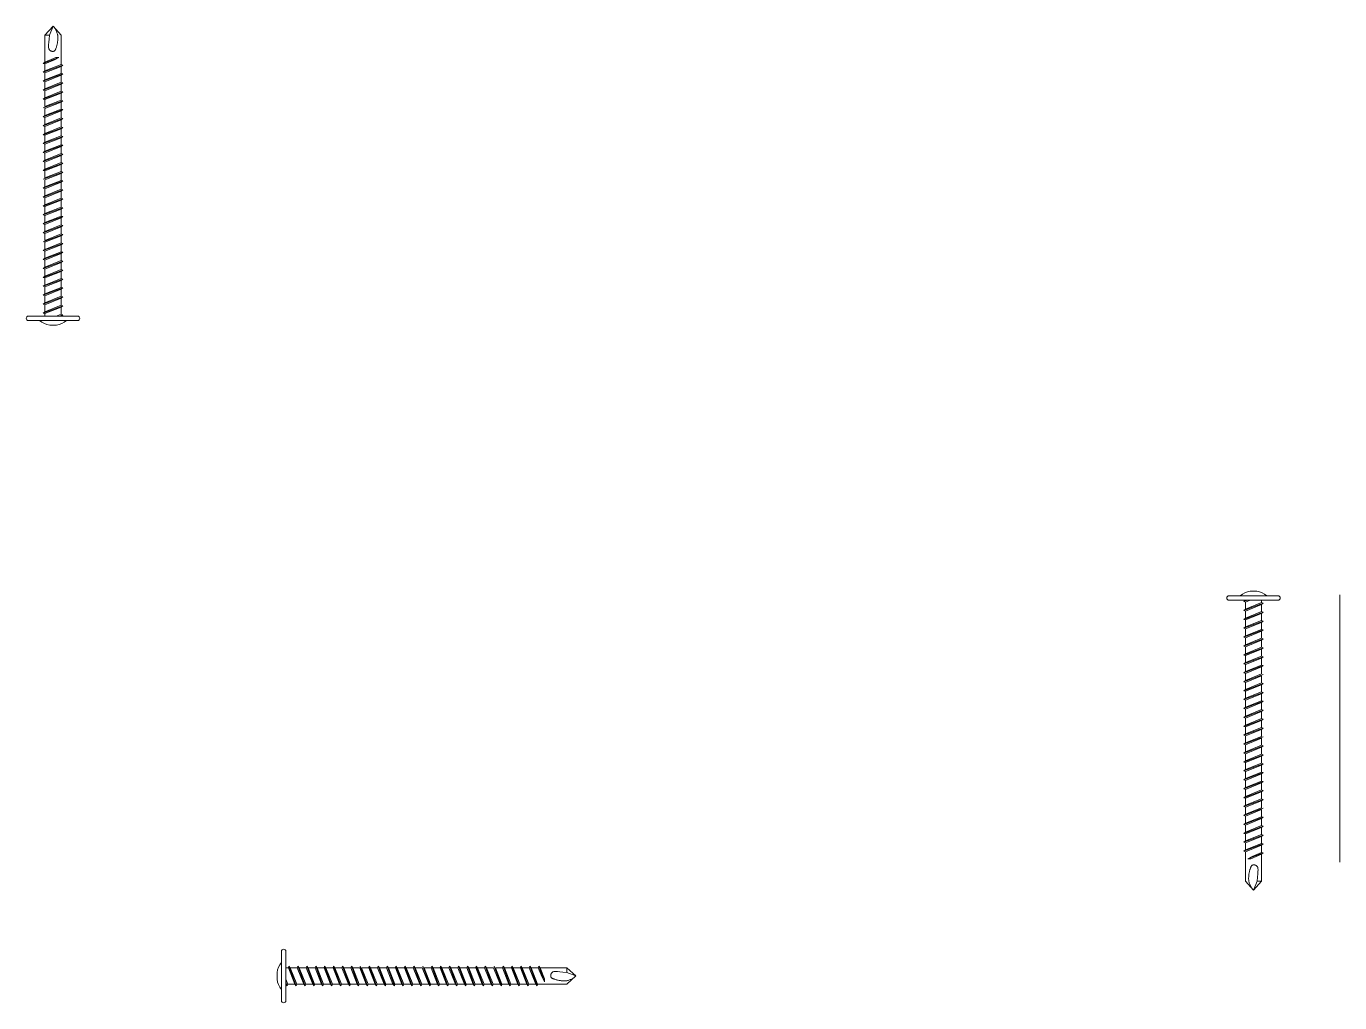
# Model space of a CAD drawing. Header units: millimetres. Extents: x 466 to 32107, y -1124 to 7826.
# Drawn here: x 19152.3 to 19446.7, y 27.5 to 246.5 of the extents above; entities that cross this region are included whole.
import ezdxf

# ---------------------------------------------------------------- set-up
doc = ezdxf.new("R2010")
doc.units = ezdxf.units.MM
doc.layers.add('001_Dark_1 20', color=7, linetype='Continuous', lineweight=5)
doc.layers.add('hachures', color=7, linetype='Continuous', lineweight=9)

msp = doc.modelspace()

# ---------------------------------------------------------------- linework, layer by layer
at = {"layer": '001_Dark_1 20'}
for p, q in [((19158.26, 246.53), (19156.46, 244.53)), ((19156.46, 244.53), (19156.46, 238.5)), ((19156.46, 244.53), (19157.46, 244.53)), ((19157.46, 244.53), (19158.26, 246.53)), ((19160.06, 244.53), (19158.26, 246.53)), ((19160.06, 244.53), (19160.06, 237.96)), ((19159.57, 239.53), (19156.06, 238.21)), ((19158.88, 239.53), (19156.46, 238.5)), ((19158.56, 238.99), (19156.46, 238.08)), ((19159.57, 239.53), (19158.56, 238.99)), ((19159.57, 239.53), (19158.88, 239.53)), ((19156.06, 238.21), (19156.46, 238.5)), ((19156.46, 238.08), (19156.06, 238.21)), ((19160.46, 237.83), (19156.06, 236.21)), ((19156.06, 236.21), (19156.46, 236.5)), ((19156.46, 236.08), (19156.06, 236.21)), ((19160.46, 235.83), (19156.06, 234.21)), ((19156.46, 236.5), (19156.46, 238.08)), ((19160.06, 237.96), (19156.46, 236.5)), ((19160.06, 237.53), (19156.46, 236.08)), ((19156.46, 234.5), (19156.46, 236.08)), ((19160.06, 235.96), (19156.46, 234.5)), ((19160.46, 237.83), (19160.06, 237.96)), ((19160.06, 237.53), (19160.46, 237.83)), ((19160.06, 235.96), (19160.06, 237.53)), ((19160.46, 235.83), (19160.06, 235.96)), ((19160.06, 235.53), (19160.46, 235.83)), ((19156.06, 234.21), (19156.46, 234.5)), ((19156.46, 234.08), (19156.06, 234.21)), ((19160.46, 233.83), (19156.06, 232.21)), ((19160.06, 235.53), (19156.46, 234.08)), ((19156.46, 232.5), (19156.46, 234.08)), ((19160.06, 233.96), (19156.46, 232.5)), ((19160.06, 233.53), (19156.46, 232.08)), ((19160.06, 233.96), (19160.06, 235.53)), ((19160.46, 233.83), (19160.06, 233.96)), ((19160.06, 233.53), (19160.46, 233.83)), ((19160.06, 231.96), (19160.06, 233.53)), ((19156.06, 232.21), (19156.46, 232.5)), ((19156.46, 232.08), (19156.06, 232.21)), ((19160.46, 231.83), (19156.06, 230.21)), ((19156.06, 230.21), (19156.46, 230.5)), ((19156.46, 230.08), (19156.06, 230.21)), ((19160.46, 229.83), (19156.06, 228.21)), ((19156.46, 230.5), (19156.46, 232.08)), ((19160.06, 231.96), (19156.46, 230.5)), ((19160.06, 231.53), (19156.46, 230.08)), ((19156.46, 228.5), (19156.46, 230.08)), ((19160.06, 229.96), (19156.46, 228.5)), ((19160.46, 231.83), (19160.06, 231.96)), ((19160.06, 231.53), (19160.46, 231.83)), ((19160.06, 229.96), (19160.06, 231.53)), ((19160.46, 229.83), (19160.06, 229.96)), ((19160.06, 229.53), (19160.46, 229.83)), ((19160.46, 227.83), (19156.06, 226.21)), ((19160.06, 229.53), (19156.46, 228.08)), ((19156.46, 226.5), (19156.46, 228.08)), ((19160.06, 227.96), (19156.46, 226.5)), ((19160.06, 227.53), (19156.46, 226.08)), ((19160.06, 227.96), (19160.06, 229.53)), ((19160.46, 227.83), (19160.06, 227.96)), ((19160.06, 227.53), (19160.46, 227.83)), ((19160.06, 225.96), (19160.06, 227.53)), ((19156.06, 226.21), (19156.46, 226.5)), ((19156.46, 226.08), (19156.06, 226.21)), ((19160.46, 225.83), (19156.06, 224.21)), ((19156.06, 224.21), (19156.46, 224.5)), ((19156.46, 224.08), (19156.06, 224.21)), ((19160.46, 223.83), (19156.06, 222.21)), ((19156.46, 224.5), (19156.46, 226.08)), ((19160.06, 225.96), (19156.46, 224.5)), ((19160.06, 225.53), (19156.46, 224.08)), ((19156.46, 222.5), (19156.46, 224.08)), ((19160.06, 223.96), (19156.46, 222.5)), ((19160.46, 225.83), (19160.06, 225.96)), ((19160.06, 225.53), (19160.46, 225.83)), ((19160.06, 223.96), (19160.06, 225.53)), ((19160.46, 223.83), (19160.06, 223.96)), ((19160.06, 223.53), (19160.46, 223.83)), ((19156.06, 222.21), (19156.46, 222.5)), ((19156.46, 222.08), (19156.06, 222.21)), ((19160.46, 221.83), (19156.06, 220.21)), ((19160.06, 223.53), (19156.46, 222.08)), ((19156.46, 220.5), (19156.46, 222.08)), ((19160.06, 221.96), (19156.46, 220.5)), ((19160.06, 221.53), (19156.46, 220.08)), ((19160.06, 221.96), (19160.06, 223.53)), ((19160.46, 221.83), (19160.06, 221.96)), ((19160.06, 221.53), (19160.46, 221.83)), ((19160.06, 219.96), (19160.06, 221.53)), ((19156.06, 220.21), (19156.46, 220.5)), ((19156.46, 220.08), (19156.06, 220.21)), ((19160.46, 219.83), (19156.06, 218.21)), ((19156.06, 218.21), (19156.46, 218.5)), ((19156.46, 218.08), (19156.06, 218.21)), ((19156.46, 218.5), (19156.46, 220.08)), ((19160.06, 219.96), (19156.46, 218.5)), ((19160.06, 219.53), (19156.46, 218.08)), ((19156.46, 216.5), (19156.46, 218.08)), ((19160.06, 217.96), (19156.46, 216.5)), ((19160.46, 219.83), (19160.06, 219.96)), ((19160.06, 219.53), (19160.46, 219.83)), ((19160.06, 217.96), (19160.06, 219.53)), ((19160.46, 217.83), (19160.06, 217.96)), ((19160.46, 217.83), (19156.06, 216.21)), ((19156.06, 216.21), (19156.46, 216.5)), ((19156.46, 216.08), (19156.06, 216.21)), ((19160.46, 215.83), (19156.06, 214.21)), ((19160.06, 217.53), (19156.46, 216.08)), ((19156.46, 214.5), (19156.46, 216.08)), ((19160.06, 215.96), (19156.46, 214.5)), ((19160.06, 215.53), (19156.46, 214.08)), ((19160.06, 217.53), (19160.46, 217.83)), ((19160.06, 215.96), (19160.06, 217.53)), ((19160.46, 215.83), (19160.06, 215.96)), ((19160.06, 215.53), (19160.46, 215.83)), ((19160.06, 213.96), (19160.06, 215.53)), ((19156.06, 214.21), (19156.46, 214.5)), ((19156.46, 214.08), (19156.06, 214.21)), ((19160.46, 213.83), (19156.06, 212.21)), ((19156.46, 212.5), (19156.46, 214.08)), ((19160.06, 213.96), (19156.46, 212.5)), ((19160.06, 213.53), (19156.46, 212.08)), ((19156.46, 210.5), (19156.46, 212.08)), ((19160.46, 213.83), (19160.06, 213.96)), ((19160.06, 213.53), (19160.46, 213.83)), ((19160.06, 211.96), (19160.06, 213.53)), ((19160.46, 211.83), (19156.06, 210.21)), ((19156.06, 210.21), (19156.46, 210.5)), ((19156.46, 210.08), (19156.06, 210.21)), ((19160.46, 209.83), (19156.06, 208.21)), ((19160.06, 211.96), (19156.46, 210.5)), ((19160.06, 211.53), (19156.46, 210.08)), ((19156.46, 208.5), (19156.46, 210.08)), ((19160.06, 209.96), (19156.46, 208.5)), ((19160.06, 209.53), (19156.46, 208.08)), ((19160.46, 211.83), (19160.06, 211.96)), ((19160.06, 211.53), (19160.46, 211.83)), ((19160.06, 209.96), (19160.06, 211.53)), ((19160.46, 209.83), (19160.06, 209.96)), ((19160.06, 209.53), (19160.46, 209.83)), ((19160.06, 207.96), (19160.06, 209.53)), ((19156.06, 208.21), (19156.46, 208.5)), ((19156.46, 208.08), (19156.06, 208.21)), ((19160.46, 207.83), (19156.06, 206.21)), ((19156.06, 206.21), (19156.46, 206.5)), ((19156.46, 206.08), (19156.06, 206.21)), ((19156.46, 206.5), (19156.46, 208.08)), ((19160.06, 207.96), (19156.46, 206.5)), ((19160.06, 207.53), (19156.46, 206.08)), ((19160.46, 207.83), (19160.06, 207.96)), ((19160.06, 207.53), (19160.46, 207.83)), ((19160.06, 205.96), (19160.06, 207.53)), ((19160.46, 205.83), (19156.06, 204.21)), ((19156.06, 204.21), (19156.46, 204.5)), ((19156.46, 204.08), (19156.06, 204.21)), ((19160.46, 203.83), (19156.06, 202.21)), ((19156.46, 204.5), (19156.46, 206.08)), ((19160.06, 205.96), (19156.46, 204.5)), ((19160.06, 205.53), (19156.46, 204.08)), ((19156.46, 202.5), (19156.46, 204.08)), ((19160.06, 203.96), (19156.46, 202.5)), ((19160.06, 203.53), (19156.46, 202.08)), ((19160.46, 205.83), (19160.06, 205.96)), ((19160.06, 205.53), (19160.46, 205.83)), ((19160.06, 203.96), (19160.06, 205.53)), ((19160.46, 203.83), (19160.06, 203.96)), ((19160.06, 203.53), (19160.46, 203.83)), ((19160.06, 201.96), (19160.06, 203.53)), ((19156.06, 202.21), (19156.46, 202.5)), ((19156.46, 202.08), (19156.06, 202.21)), ((19160.46, 201.83), (19156.06, 200.21)), ((19156.06, 200.21), (19156.46, 200.5)), ((19156.46, 200.5), (19156.46, 202.08)), ((19160.06, 201.96), (19156.46, 200.5)), ((19160.06, 201.53), (19156.46, 200.08)), ((19160.46, 201.83), (19160.06, 201.96)), ((19160.06, 201.53), (19160.46, 201.83)), ((19160.06, 199.96), (19160.06, 201.53)), ((19156.46, 200.08), (19156.06, 200.21)), ((19160.46, 199.83), (19156.06, 198.21)), ((19160.46, 197.83), (19156.06, 196.21)), ((19156.46, 198.5), (19156.46, 200.08)), ((19160.06, 199.96), (19156.46, 198.5)), ((19160.06, 199.53), (19156.46, 198.08)), ((19156.46, 196.5), (19156.46, 198.08)), ((19160.06, 197.96), (19156.46, 196.5)), ((19160.06, 197.53), (19156.46, 196.08)), ((19160.46, 199.83), (19160.06, 199.96)), ((19160.06, 199.53), (19160.46, 199.83)), ((19160.06, 197.96), (19160.06, 199.53)), ((19160.46, 197.83), (19160.06, 197.96)), ((19160.06, 197.53), (19160.46, 197.83)), ((19160.06, 195.96), (19160.06, 197.53)), ((19156.06, 196.21), (19156.46, 196.5)), ((19156.46, 196.08), (19156.06, 196.21)), ((19160.46, 195.83), (19156.06, 194.21)), ((19156.06, 194.21), (19156.46, 194.5)), ((19156.46, 194.5), (19156.46, 196.08)), ((19160.06, 195.96), (19156.46, 194.5)), ((19160.06, 195.53), (19156.46, 194.08)), ((19160.46, 195.83), (19160.06, 195.96)), ((19160.06, 195.53), (19160.46, 195.83)), ((19160.06, 193.96), (19160.06, 195.53)), ((19156.46, 194.08), (19156.06, 194.21)), ((19160.46, 193.83), (19156.06, 192.21)), ((19156.06, 192.21), (19156.46, 192.5)), ((19156.46, 192.08), (19156.06, 192.21)), ((19160.46, 191.83), (19156.06, 190.21)), ((19156.46, 192.5), (19156.46, 194.08)), ((19160.06, 193.96), (19156.46, 192.5)), ((19160.06, 193.53), (19156.46, 192.08)), ((19156.46, 190.5), (19156.46, 192.08)), ((19160.06, 191.96), (19156.46, 190.5)), ((19160.06, 191.53), (19156.46, 190.08)), ((19160.46, 193.83), (19160.06, 193.96)), ((19160.06, 193.53), (19160.46, 193.83)), ((19160.06, 191.96), (19160.06, 193.53)), ((19160.46, 191.83), (19160.06, 191.96)), ((19160.06, 191.53), (19160.46, 191.83)), ((19160.06, 189.96), (19160.06, 191.53)), ((19156.06, 190.21), (19156.46, 190.5)), ((19156.46, 190.08), (19156.06, 190.21)), ((19160.46, 189.83), (19156.06, 188.21)), ((19156.06, 188.21), (19156.46, 188.5)), ((19156.46, 188.5), (19156.46, 190.08)), ((19160.06, 189.96), (19156.46, 188.5)), ((19160.06, 189.53), (19156.46, 188.08)), ((19160.46, 189.83), (19160.06, 189.96)), ((19160.06, 189.53), (19160.46, 189.83)), ((19160.06, 187.96), (19160.06, 189.53)), ((19156.46, 188.08), (19156.06, 188.21)), ((19160.46, 187.83), (19156.06, 186.21)), ((19156.06, 186.21), (19156.46, 186.5)), ((19156.46, 186.08), (19156.06, 186.21)), ((19160.46, 185.83), (19156.06, 184.21)), ((19156.46, 186.5), (19156.46, 188.08)), ((19160.06, 187.96), (19156.46, 186.5)), ((19160.06, 187.53), (19156.46, 186.08)), ((19156.46, 184.5), (19156.46, 186.08)), ((19160.06, 185.96), (19156.46, 184.5)), ((19160.06, 185.53), (19156.46, 184.08)), ((19160.46, 187.83), (19160.06, 187.96)), ((19160.06, 187.53), (19160.46, 187.83)), ((19160.06, 185.96), (19160.06, 187.53)), ((19160.46, 185.83), (19160.06, 185.96)), ((19160.06, 185.53), (19160.46, 185.83)), ((19160.06, 183.96), (19160.06, 185.53)), ((19156.06, 184.21), (19156.46, 184.5)), ((19156.46, 184.08), (19156.06, 184.21)), ((19160.46, 183.83), (19156.06, 182.21)), ((19156.46, 182.5), (19156.46, 184.08)), ((19160.06, 183.96), (19156.46, 182.5)), ((19160.06, 183.53), (19156.46, 182.08)), ((19160.46, 183.83), (19160.06, 183.96)), ((19160.06, 183.53), (19160.46, 183.83)), ((19160.06, 181.96), (19160.06, 183.53)), ((19163.76, 181.53), (19152.76, 181.53)), ((19163.76, 180.53), (19152.76, 180.53)), ((19156.06, 182.21), (19156.46, 182.5)), ((19156.46, 182.08), (19156.06, 182.21)), ((19156.46, 182.08), (19156.46, 181.53)), ((19160.06, 181.96), (19159, 181.53)), ((19160.46, 181.83), (19159.64, 181.53)), ((19160.46, 181.83), (19160.06, 181.96)), ((19160.06, 181.53), (19160.46, 181.83)), ((19159.01, 179.53), (19157.51, 179.53)), ((19421.9, 118.81), (19432.9, 118.81)), ((19421.9, 117.81), (19432.9, 117.81)), ((19425.2, 117.51), (19426.02, 117.81)), ((19425.6, 117.81), (19425.2, 117.51)), ((19425.6, 117.38), (19426.67, 117.81)), ((19426.65, 119.81), (19428.15, 119.81)), ((19429.2, 117.26), (19429.2, 117.81)), ((19425.2, 117.51), (19425.6, 117.38)), ((19425.2, 115.51), (19429.6, 117.14)), ((19425.6, 115.81), (19425.2, 115.51)), ((19425.2, 115.51), (19425.6, 115.38)), ((19425.2, 113.51), (19429.6, 115.14)), ((19425.6, 117.38), (19425.6, 115.81)), ((19425.6, 115.81), (19429.2, 117.26)), ((19425.6, 115.38), (19429.2, 116.84)), ((19425.6, 115.38), (19425.6, 113.81)), ((19425.6, 113.81), (19429.2, 115.26)), ((19429.2, 117.26), (19429.6, 117.14)), ((19429.6, 117.14), (19429.2, 116.84)), ((19429.2, 116.84), (19429.2, 115.26)), ((19429.2, 115.26), (19429.6, 115.14)), ((19429.6, 115.14), (19429.2, 114.84)), ((19425.6, 113.81), (19425.2, 113.51)), ((19425.2, 113.51), (19425.6, 113.38)), ((19425.2, 111.51), (19429.6, 113.14)), ((19425.6, 113.38), (19429.2, 114.84)), ((19425.6, 113.38), (19425.6, 111.81)), ((19425.6, 111.81), (19429.2, 113.26)), ((19425.6, 111.38), (19429.2, 112.84)), ((19429.2, 114.84), (19429.2, 113.26)), ((19429.2, 113.26), (19429.6, 113.14)), ((19429.6, 113.14), (19429.2, 112.84)), ((19429.2, 112.84), (19429.2, 111.26)), ((19425.6, 111.81), (19425.2, 111.51)), ((19425.2, 111.51), (19425.6, 111.38)), ((19425.2, 109.51), (19429.6, 111.14)), ((19425.6, 109.81), (19425.2, 109.51)), ((19425.2, 109.51), (19425.6, 109.38)), ((19425.2, 107.51), (19429.6, 109.14)), ((19425.6, 111.38), (19425.6, 109.81)), ((19425.6, 109.81), (19429.2, 111.26)), ((19425.6, 109.38), (19429.2, 110.84)), ((19425.6, 109.38), (19425.6, 107.81)), ((19425.6, 107.81), (19429.2, 109.26)), ((19429.2, 111.26), (19429.6, 111.14)), ((19429.6, 111.14), (19429.2, 110.84)), ((19429.2, 110.84), (19429.2, 109.26)), ((19429.2, 109.26), (19429.6, 109.14)), ((19429.6, 109.14), (19429.2, 108.84)), ((19425.6, 107.81), (19425.2, 107.51)), ((19425.2, 107.51), (19425.6, 107.38)), ((19425.2, 105.51), (19429.6, 107.14)), ((19425.6, 107.38), (19429.2, 108.84)), ((19425.6, 107.38), (19425.6, 105.81)), ((19425.6, 105.81), (19429.2, 107.26)), ((19425.6, 105.38), (19429.2, 106.84)), ((19429.2, 108.84), (19429.2, 107.26)), ((19429.2, 107.26), (19429.6, 107.14)), ((19429.6, 107.14), (19429.2, 106.84)), ((19429.2, 106.84), (19429.2, 105.26)), ((19425.6, 105.81), (19425.2, 105.51)), ((19425.2, 105.51), (19425.6, 105.38)), ((19425.2, 103.51), (19429.6, 105.14)), ((19425.6, 103.81), (19425.2, 103.51)), ((19425.2, 103.51), (19425.6, 103.38)), ((19425.2, 101.51), (19429.6, 103.14)), ((19425.6, 105.38), (19425.6, 103.81)), ((19425.6, 103.81), (19429.2, 105.26)), ((19425.6, 103.38), (19429.2, 104.84)), ((19425.6, 103.38), (19425.6, 101.81)), ((19425.6, 101.81), (19429.2, 103.26)), ((19429.2, 105.26), (19429.6, 105.14)), ((19429.6, 105.14), (19429.2, 104.84)), ((19429.2, 104.84), (19429.2, 103.26)), ((19429.2, 103.26), (19429.6, 103.14)), ((19429.6, 103.14), (19429.2, 102.84)), ((19425.6, 101.81), (19425.2, 101.51)), ((19425.2, 101.51), (19425.6, 101.38)), ((19425.2, 99.51), (19429.6, 101.14)), ((19425.6, 101.38), (19429.2, 102.84)), ((19425.6, 101.38), (19425.6, 99.81)), ((19425.6, 99.81), (19429.2, 101.26)), ((19425.6, 99.38), (19429.2, 100.84)), ((19429.2, 102.84), (19429.2, 101.26)), ((19429.2, 100.84), (19429.2, 99.26)), ((19425.6, 99.81), (19425.2, 99.51)), ((19425.2, 99.51), (19425.6, 99.38)), ((19425.2, 97.51), (19429.6, 99.14)), ((19425.6, 97.81), (19425.2, 97.51)), ((19425.2, 97.51), (19425.6, 97.38)), ((19425.6, 99.38), (19425.6, 97.81)), ((19425.6, 97.81), (19429.2, 99.26)), ((19425.6, 97.38), (19429.2, 98.84)), ((19425.6, 97.38), (19425.6, 95.81)), ((19425.6, 95.81), (19429.2, 97.26)), ((19429.2, 99.26), (19429.6, 99.14)), ((19429.6, 99.14), (19429.2, 98.84)), ((19429.2, 98.84), (19429.2, 97.26)), ((19429.2, 97.26), (19429.6, 97.14)), ((19425.2, 95.51), (19429.6, 97.14)), ((19425.6, 95.81), (19425.2, 95.51)), ((19425.2, 95.51), (19425.6, 95.38)), ((19425.2, 93.51), (19429.6, 95.14)), ((19425.6, 95.38), (19429.2, 96.84)), ((19425.6, 95.38), (19425.6, 93.81)), ((19425.6, 93.81), (19429.2, 95.26)), ((19425.6, 93.38), (19429.2, 94.84)), ((19429.6, 97.14), (19429.2, 96.84)), ((19429.2, 96.84), (19429.2, 95.26)), ((19429.2, 95.26), (19429.6, 95.14)), ((19429.6, 95.14), (19429.2, 94.84)), ((19429.2, 94.84), (19429.2, 93.26)), ((19425.6, 93.81), (19425.2, 93.51)), ((19425.2, 93.51), (19425.6, 93.38)), ((19425.2, 91.51), (19429.6, 93.14)), ((19425.6, 91.81), (19425.2, 91.51)), ((19425.2, 91.51), (19425.6, 91.38)), ((19425.6, 93.38), (19425.6, 91.81)), ((19425.6, 91.81), (19429.2, 93.26)), ((19425.6, 91.38), (19429.2, 92.84)), ((19425.6, 91.38), (19425.6, 89.81)), ((19429.2, 93.26), (19429.6, 93.14)), ((19429.6, 93.14), (19429.2, 92.84)), ((19429.2, 92.84), (19429.2, 91.26)), ((19425.2, 89.51), (19429.6, 91.14)), ((19425.6, 89.81), (19425.2, 89.51)), ((19425.2, 89.51), (19425.6, 89.38)), ((19425.2, 87.51), (19429.6, 89.14)), ((19425.6, 89.81), (19429.2, 91.26)), ((19425.6, 89.38), (19429.2, 90.84)), ((19425.6, 89.38), (19425.6, 87.81)), ((19425.6, 87.81), (19429.2, 89.26)), ((19425.6, 87.38), (19429.2, 88.84)), ((19429.2, 91.26), (19429.6, 91.14)), ((19429.6, 91.14), (19429.2, 90.84)), ((19429.2, 90.84), (19429.2, 89.26)), ((19429.2, 89.26), (19429.6, 89.14)), ((19429.6, 89.14), (19429.2, 88.84)), ((19429.2, 88.84), (19429.2, 87.26)), ((19425.6, 87.81), (19425.2, 87.51)), ((19425.2, 87.51), (19425.6, 87.38)), ((19425.2, 85.51), (19429.6, 87.14)), ((19425.6, 85.81), (19425.2, 85.51)), ((19425.2, 85.51), (19425.6, 85.38)), ((19425.6, 87.38), (19425.6, 85.81)), ((19425.6, 85.81), (19429.2, 87.26)), ((19425.6, 85.38), (19429.2, 86.84)), ((19429.2, 86.84), (19429.2, 85.26)), ((19425.2, 83.51), (19429.6, 85.14)), ((19425.6, 83.81), (19425.2, 83.51)), ((19425.2, 83.51), (19425.6, 83.38)), ((19425.2, 81.51), (19429.6, 83.14)), ((19425.6, 85.38), (19425.6, 83.81)), ((19425.6, 83.81), (19429.2, 85.26)), ((19425.6, 83.38), (19429.2, 84.84)), ((19425.6, 83.38), (19425.6, 81.81)), ((19425.6, 81.81), (19429.2, 83.26)), ((19425.6, 81.38), (19429.2, 82.84)), ((19429.2, 85.26), (19429.6, 85.14)), ((19429.6, 85.14), (19429.2, 84.84)), ((19429.2, 84.84), (19429.2, 83.26)), ((19429.2, 83.26), (19429.6, 83.14)), ((19429.6, 83.14), (19429.2, 82.84)), ((19429.2, 82.84), (19429.2, 81.26)), ((19425.6, 81.81), (19425.2, 81.51)), ((19425.2, 81.51), (19425.6, 81.38)), ((19425.2, 79.51), (19429.6, 81.14)), ((19425.6, 79.81), (19425.2, 79.51)), ((19425.2, 79.51), (19425.6, 79.38)), ((19425.6, 81.38), (19425.6, 79.81)), ((19425.6, 79.81), (19429.2, 81.26)), ((19425.6, 79.38), (19429.2, 80.84)), ((19429.2, 81.26), (19429.6, 81.14)), ((19429.6, 81.14), (19429.2, 80.84)), ((19429.2, 80.84), (19429.2, 79.26)), ((19425.2, 77.51), (19429.6, 79.14)), ((19425.6, 77.81), (19425.2, 77.51)), ((19425.2, 77.51), (19425.6, 77.38)), ((19425.2, 75.51), (19429.6, 77.14)), ((19425.6, 79.38), (19425.6, 77.81)), ((19425.6, 77.81), (19429.2, 79.26)), ((19425.6, 77.38), (19429.2, 78.84)), ((19425.6, 77.38), (19425.6, 75.81)), ((19425.6, 75.81), (19429.2, 77.26)), ((19425.6, 75.38), (19429.2, 76.84)), ((19429.2, 79.26), (19429.6, 79.14)), ((19429.6, 79.14), (19429.2, 78.84)), ((19429.2, 78.84), (19429.2, 77.26)), ((19429.2, 77.26), (19429.6, 77.14)), ((19429.6, 77.14), (19429.2, 76.84)), ((19429.2, 76.84), (19429.2, 75.26)), ((19425.6, 75.81), (19425.2, 75.51)), ((19425.2, 75.51), (19425.6, 75.38)), ((19425.2, 73.51), (19429.6, 75.14)), ((19425.6, 73.81), (19425.2, 73.51)), ((19425.6, 75.38), (19425.6, 73.81)), ((19425.6, 73.81), (19429.2, 75.26)), ((19425.6, 73.38), (19429.2, 74.84)), ((19429.2, 75.26), (19429.6, 75.14)), ((19429.6, 75.14), (19429.2, 74.84)), ((19429.2, 74.84), (19429.2, 73.26)), ((19425.2, 73.51), (19425.6, 73.38)), ((19425.2, 71.51), (19429.6, 73.14)), ((19425.6, 71.81), (19425.2, 71.51)), ((19425.2, 71.51), (19425.6, 71.38)), ((19425.2, 69.51), (19429.6, 71.14)), ((19425.6, 73.38), (19425.6, 71.81)), ((19425.6, 71.81), (19429.2, 73.26)), ((19425.6, 71.38), (19429.2, 72.84)), ((19425.6, 71.38), (19425.6, 69.81)), ((19425.6, 69.81), (19429.2, 71.26)), ((19425.6, 69.38), (19429.2, 70.84)), ((19429.2, 73.26), (19429.6, 73.14)), ((19429.6, 73.14), (19429.2, 72.84)), ((19429.2, 72.84), (19429.2, 71.26)), ((19429.2, 70.84), (19429.2, 69.26)), ((19425.6, 69.81), (19425.2, 69.51)), ((19425.2, 69.51), (19425.6, 69.38)), ((19425.2, 67.51), (19429.6, 69.14)), ((19425.6, 67.81), (19425.2, 67.51)), ((19425.6, 69.38), (19425.6, 67.81)), ((19425.6, 67.81), (19429.2, 69.26)), ((19425.6, 67.38), (19429.2, 68.84)), ((19429.2, 69.26), (19429.6, 69.14)), ((19429.6, 69.14), (19429.2, 68.84)), ((19429.2, 68.84), (19429.2, 67.26)), ((19425.2, 67.51), (19425.6, 67.38)), ((19425.2, 65.51), (19429.6, 67.14)), ((19425.6, 65.81), (19425.2, 65.51)), ((19425.2, 65.51), (19425.6, 65.38)), ((19425.2, 63.51), (19429.6, 65.14)), ((19425.6, 67.38), (19425.6, 65.81)), ((19425.6, 65.81), (19429.2, 67.26)), ((19425.6, 65.38), (19429.2, 66.84)), ((19425.6, 65.38), (19425.6, 63.81)), ((19425.6, 63.81), (19429.2, 65.26)), ((19425.6, 63.38), (19429.2, 64.84)), ((19429.2, 67.26), (19429.6, 67.14)), ((19429.6, 67.14), (19429.2, 66.84)), ((19429.2, 66.84), (19429.2, 65.26)), ((19429.2, 65.26), (19429.6, 65.14)), ((19429.6, 65.14), (19429.2, 64.84)), ((19429.2, 64.84), (19429.2, 63.26)), ((19425.6, 63.81), (19425.2, 63.51)), ((19425.2, 63.51), (19425.6, 63.38)), ((19425.2, 61.51), (19429.6, 63.14)), ((19425.6, 63.38), (19425.6, 61.81)), ((19425.6, 61.81), (19429.2, 63.26)), ((19425.6, 61.38), (19429.2, 62.84)), ((19429.2, 63.26), (19429.6, 63.14)), ((19429.6, 63.14), (19429.2, 62.84)), ((19429.2, 62.84), (19429.2, 61.26)), ((19425.6, 61.81), (19425.2, 61.51)), ((19425.2, 61.51), (19425.6, 61.38)), ((19425.6, 54.81), (19425.6, 61.38)), ((19426.1, 59.81), (19429.6, 61.14)), ((19426.1, 59.81), (19427.11, 60.35)), ((19426.1, 59.81), (19426.78, 59.81)), ((19426.78, 59.81), (19429.2, 60.84)), ((19427.11, 60.35), (19429.2, 61.26)), ((19429.2, 61.26), (19429.6, 61.14)), ((19429.6, 61.14), (19429.2, 60.84)), ((19429.2, 54.81), (19429.2, 60.84)), ((19425.6, 54.81), (19427.4, 52.81)), ((19427.4, 52.81), (19429.2, 54.81)), ((19428.2, 54.81), (19427.4, 52.81)), ((19429.2, 54.81), (19428.2, 54.81)), ((19209.48, 28.03), (19209.48, 39.03)), ((19210.48, 28.03), (19210.48, 39.03)), ((19211.03, 35.33), (19211.15, 35.73)), ((19211.15, 35.73), (19211.45, 35.33)), ((19212.78, 31.33), (19211.15, 35.73)), ((19213.03, 35.33), (19213.15, 35.73)), ((19213.15, 35.73), (19213.45, 35.33)), ((19214.78, 31.33), (19213.15, 35.73)), ((19215.03, 35.33), (19215.15, 35.73)), ((19215.15, 35.73), (19215.45, 35.33)), ((19216.78, 31.33), (19215.15, 35.73)), ((19217.03, 35.33), (19217.15, 35.73)), ((19217.15, 35.73), (19217.45, 35.33)), ((19218.78, 31.33), (19217.15, 35.73)), ((19219.03, 35.33), (19219.15, 35.73)), ((19219.15, 35.73), (19219.45, 35.33)), ((19220.78, 31.33), (19219.15, 35.73)), ((19221.03, 35.33), (19221.15, 35.73)), ((19221.15, 35.73), (19221.45, 35.33)), ((19222.78, 31.33), (19221.15, 35.73)), ((19223.03, 35.33), (19223.15, 35.73)), ((19223.15, 35.73), (19223.45, 35.33)), ((19224.78, 31.33), (19223.15, 35.73)), ((19225.03, 35.33), (19225.15, 35.73)), ((19225.15, 35.73), (19225.45, 35.33)), ((19226.78, 31.33), (19225.15, 35.73)), ((19228.78, 31.33), (19227.15, 35.73)), ((19229.03, 35.33), (19229.15, 35.73)), ((19229.15, 35.73), (19229.45, 35.33)), ((19230.78, 31.33), (19229.15, 35.73)), ((19231.03, 35.33), (19231.15, 35.73)), ((19231.15, 35.73), (19231.45, 35.33)), ((19232.78, 31.33), (19231.15, 35.73)), ((19233.03, 35.33), (19233.15, 35.73)), ((19233.15, 35.73), (19233.45, 35.33)), ((19234.78, 31.33), (19233.15, 35.73)), ((19235.03, 35.33), (19235.15, 35.73)), ((19235.15, 35.73), (19235.45, 35.33)), ((19236.78, 31.33), (19235.15, 35.73)), ((19237.03, 35.33), (19237.15, 35.73)), ((19237.15, 35.73), (19237.45, 35.33)), ((19238.78, 31.33), (19237.15, 35.73)), ((19239.03, 35.33), (19239.15, 35.73)), ((19239.15, 35.73), (19239.45, 35.33)), ((19240.78, 31.33), (19239.15, 35.73)), ((19242.78, 31.33), (19241.15, 35.73)), ((19243.03, 35.33), (19243.15, 35.73)), ((19243.15, 35.73), (19243.45, 35.33)), ((19244.78, 31.33), (19243.15, 35.73)), ((19245.03, 35.33), (19245.15, 35.73)), ((19245.15, 35.73), (19245.45, 35.33)), ((19246.78, 31.33), (19245.15, 35.73)), ((19247.03, 35.33), (19247.15, 35.73)), ((19247.15, 35.73), (19247.45, 35.33)), ((19248.78, 31.33), (19247.15, 35.73)), ((19249.03, 35.33), (19249.15, 35.73)), ((19249.15, 35.73), (19249.45, 35.33)), ((19250.78, 31.33), (19249.15, 35.73)), ((19251.03, 35.33), (19251.15, 35.73)), ((19251.15, 35.73), (19251.45, 35.33)), ((19252.78, 31.33), (19251.15, 35.73)), ((19253.03, 35.33), (19253.15, 35.73)), ((19253.15, 35.73), (19253.45, 35.33)), ((19254.78, 31.33), (19253.15, 35.73)), ((19255.03, 35.33), (19255.15, 35.73)), ((19255.15, 35.73), (19255.45, 35.33)), ((19256.78, 31.33), (19255.15, 35.73)), ((19258.78, 31.33), (19257.15, 35.73)), ((19259.03, 35.33), (19259.15, 35.73)), ((19259.15, 35.73), (19259.45, 35.33)), ((19260.78, 31.33), (19259.15, 35.73)), ((19261.03, 35.33), (19261.15, 35.73)), ((19261.15, 35.73), (19261.45, 35.33)), ((19262.78, 31.33), (19261.15, 35.73)), ((19263.03, 35.33), (19263.15, 35.73)), ((19263.15, 35.73), (19263.45, 35.33)), ((19264.78, 31.33), (19263.15, 35.73)), ((19265.03, 35.33), (19265.15, 35.73)), ((19265.15, 35.73), (19265.45, 35.33)), ((19266.78, 31.33), (19265.15, 35.73)), ((19267.03, 35.33), (19267.15, 35.73)), ((19268.48, 32.22), (19267.15, 35.73)), ((19267.15, 35.73), (19267.45, 35.33)), ((19208.48, 32.78), (19208.48, 34.28)), ((19211.03, 35.33), (19210.48, 35.33)), ((19210.91, 31.73), (19210.48, 32.79)), ((19212.48, 31.73), (19211.03, 35.33)), ((19212.91, 31.73), (19211.45, 35.33)), ((19211.45, 35.33), (19213.03, 35.33)), ((19214.48, 31.73), (19213.03, 35.33)), ((19214.91, 31.73), (19213.45, 35.33)), ((19213.45, 35.33), (19215.03, 35.33)), ((19216.48, 31.73), (19215.03, 35.33)), ((19216.91, 31.73), (19215.45, 35.33)), ((19215.45, 35.33), (19217.03, 35.33)), ((19218.48, 31.73), (19217.03, 35.33)), ((19218.91, 31.73), (19217.45, 35.33)), ((19217.45, 35.33), (19219.03, 35.33)), ((19220.48, 31.73), (19219.03, 35.33)), ((19220.91, 31.73), (19219.45, 35.33)), ((19219.45, 35.33), (19221.03, 35.33)), ((19222.48, 31.73), (19221.03, 35.33)), ((19222.91, 31.73), (19221.45, 35.33)), ((19221.45, 35.33), (19223.03, 35.33)), ((19224.48, 31.73), (19223.03, 35.33)), ((19224.91, 31.73), (19223.45, 35.33)), ((19223.45, 35.33), (19225.03, 35.33)), ((19226.48, 31.73), (19225.03, 35.33)), ((19226.91, 31.73), (19225.45, 35.33)), ((19225.45, 35.33), (19227.03, 35.33)), ((19228.48, 31.73), (19227.03, 35.33)), ((19228.91, 31.73), (19227.45, 35.33)), ((19227.45, 35.33), (19229.03, 35.33)), ((19230.48, 31.73), (19229.03, 35.33)), ((19230.91, 31.73), (19229.45, 35.33)), ((19229.45, 35.33), (19231.03, 35.33)), ((19232.48, 31.73), (19231.03, 35.33)), ((19232.91, 31.73), (19231.45, 35.33)), ((19231.45, 35.33), (19233.03, 35.33)), ((19234.48, 31.73), (19233.03, 35.33)), ((19234.91, 31.73), (19233.45, 35.33)), ((19233.45, 35.33), (19235.03, 35.33)), ((19236.48, 31.73), (19235.03, 35.33)), ((19236.91, 31.73), (19235.45, 35.33)), ((19235.45, 35.33), (19237.03, 35.33)), ((19238.48, 31.73), (19237.03, 35.33)), ((19238.91, 31.73), (19237.45, 35.33)), ((19237.45, 35.33), (19239.03, 35.33)), ((19240.48, 31.73), (19239.03, 35.33)), ((19240.91, 31.73), (19239.45, 35.33)), ((19239.45, 35.33), (19241.03, 35.33)), ((19242.48, 31.73), (19241.03, 35.33)), ((19242.91, 31.73), (19241.45, 35.33)), ((19241.45, 35.33), (19243.03, 35.33)), ((19244.48, 31.73), (19243.03, 35.33)), ((19244.91, 31.73), (19243.45, 35.33)), ((19243.45, 35.33), (19245.03, 35.33)), ((19246.48, 31.73), (19245.03, 35.33)), ((19246.91, 31.73), (19245.45, 35.33)), ((19245.45, 35.33), (19247.03, 35.33)), ((19248.48, 31.73), (19247.03, 35.33)), ((19248.91, 31.73), (19247.45, 35.33)), ((19247.45, 35.33), (19249.03, 35.33)), ((19250.48, 31.73), (19249.03, 35.33)), ((19250.91, 31.73), (19249.45, 35.33)), ((19249.45, 35.33), (19251.03, 35.33)), ((19252.48, 31.73), (19251.03, 35.33)), ((19252.91, 31.73), (19251.45, 35.33)), ((19251.45, 35.33), (19253.03, 35.33)), ((19254.48, 31.73), (19253.03, 35.33)), ((19254.91, 31.73), (19253.45, 35.33)), ((19253.45, 35.33), (19255.03, 35.33)), ((19256.48, 31.73), (19255.03, 35.33)), ((19256.91, 31.73), (19255.45, 35.33)), ((19255.45, 35.33), (19257.03, 35.33)), ((19258.48, 31.73), (19257.03, 35.33)), ((19258.91, 31.73), (19257.45, 35.33)), ((19257.45, 35.33), (19259.03, 35.33)), ((19260.48, 31.73), (19259.03, 35.33)), ((19260.91, 31.73), (19259.45, 35.33)), ((19259.45, 35.33), (19261.03, 35.33)), ((19262.48, 31.73), (19261.03, 35.33)), ((19262.91, 31.73), (19261.45, 35.33)), ((19261.45, 35.33), (19263.03, 35.33)), ((19264.48, 31.73), (19263.03, 35.33)), ((19264.91, 31.73), (19263.45, 35.33)), ((19263.45, 35.33), (19265.03, 35.33)), ((19266.48, 31.73), (19265.03, 35.33)), ((19266.91, 31.73), (19265.45, 35.33)), ((19265.45, 35.33), (19267.03, 35.33)), ((19267.94, 33.23), (19267.03, 35.33)), ((19273.48, 35.33), (19267.45, 35.33)), ((19268.48, 32.91), (19267.45, 35.33)), ((19268.48, 32.22), (19267.94, 33.23)), ((19268.48, 32.22), (19268.48, 32.91)), ((19275.48, 33.53), (19273.48, 35.33)), ((19273.48, 35.33), (19273.48, 34.33)), ((19273.48, 34.33), (19275.48, 33.53)), ((19273.48, 31.73), (19275.48, 33.53)), ((19210.78, 31.33), (19210.48, 32.15)), ((19210.48, 31.73), (19210.78, 31.33)), ((19210.78, 31.33), (19210.91, 31.73)), ((19210.91, 31.73), (19212.48, 31.73)), ((19212.48, 31.73), (19212.78, 31.33)), ((19212.78, 31.33), (19212.91, 31.73)), ((19212.91, 31.73), (19214.48, 31.73)), ((19214.48, 31.73), (19214.78, 31.33)), ((19214.78, 31.33), (19214.91, 31.73)), ((19214.91, 31.73), (19216.48, 31.73)), ((19216.48, 31.73), (19216.78, 31.33)), ((19216.78, 31.33), (19216.91, 31.73)), ((19216.91, 31.73), (19218.48, 31.73)), ((19218.48, 31.73), (19218.78, 31.33)), ((19218.78, 31.33), (19218.91, 31.73)), ((19218.91, 31.73), (19220.48, 31.73)), ((19220.48, 31.73), (19220.78, 31.33)), ((19220.78, 31.33), (19220.91, 31.73)), ((19220.91, 31.73), (19222.48, 31.73)), ((19222.48, 31.73), (19222.78, 31.33)), ((19222.78, 31.33), (19222.91, 31.73)), ((19222.91, 31.73), (19224.48, 31.73)), ((19224.48, 31.73), (19224.78, 31.33)), ((19224.78, 31.33), (19224.91, 31.73)), ((19224.91, 31.73), (19226.48, 31.73)), ((19226.48, 31.73), (19226.78, 31.33)), ((19226.78, 31.33), (19226.91, 31.73)), ((19226.91, 31.73), (19228.48, 31.73)), ((19228.48, 31.73), (19228.78, 31.33)), ((19228.78, 31.33), (19228.91, 31.73)), ((19228.91, 31.73), (19230.48, 31.73)), ((19230.48, 31.73), (19230.78, 31.33)), ((19230.78, 31.33), (19230.91, 31.73)), ((19230.91, 31.73), (19232.48, 31.73)), ((19232.48, 31.73), (19232.78, 31.33)), ((19232.78, 31.33), (19232.91, 31.73)), ((19232.91, 31.73), (19234.48, 31.73)), ((19234.48, 31.73), (19234.78, 31.33)), ((19234.78, 31.33), (19234.91, 31.73)), ((19234.91, 31.73), (19236.48, 31.73)), ((19236.48, 31.73), (19236.78, 31.33)), ((19236.78, 31.33), (19236.91, 31.73)), ((19236.91, 31.73), (19238.48, 31.73)), ((19238.48, 31.73), (19238.78, 31.33)), ((19238.78, 31.33), (19238.91, 31.73)), ((19238.91, 31.73), (19240.48, 31.73)), ((19240.48, 31.73), (19240.78, 31.33)), ((19240.78, 31.33), (19240.91, 31.73)), ((19240.91, 31.73), (19242.48, 31.73)), ((19242.48, 31.73), (19242.78, 31.33)), ((19242.78, 31.33), (19242.91, 31.73)), ((19242.91, 31.73), (19244.48, 31.73)), ((19244.48, 31.73), (19244.78, 31.33)), ((19244.78, 31.33), (19244.91, 31.73)), ((19244.91, 31.73), (19246.48, 31.73)), ((19246.48, 31.73), (19246.78, 31.33)), ((19246.78, 31.33), (19246.91, 31.73)), ((19246.91, 31.73), (19248.48, 31.73)), ((19248.48, 31.73), (19248.78, 31.33)), ((19248.78, 31.33), (19248.91, 31.73)), ((19248.91, 31.73), (19250.48, 31.73)), ((19250.48, 31.73), (19250.78, 31.33)), ((19250.78, 31.33), (19250.91, 31.73)), ((19250.91, 31.73), (19252.48, 31.73)), ((19252.48, 31.73), (19252.78, 31.33)), ((19252.78, 31.33), (19252.91, 31.73)), ((19252.91, 31.73), (19254.48, 31.73)), ((19254.48, 31.73), (19254.78, 31.33)), ((19254.78, 31.33), (19254.91, 31.73)), ((19254.91, 31.73), (19256.48, 31.73)), ((19256.48, 31.73), (19256.78, 31.33)), ((19256.78, 31.33), (19256.91, 31.73)), ((19256.91, 31.73), (19258.48, 31.73)), ((19258.48, 31.73), (19258.78, 31.33)), ((19258.78, 31.33), (19258.91, 31.73)), ((19258.91, 31.73), (19260.48, 31.73)), ((19260.48, 31.73), (19260.78, 31.33)), ((19260.78, 31.33), (19260.91, 31.73)), ((19260.91, 31.73), (19262.48, 31.73)), ((19262.48, 31.73), (19262.78, 31.33)), ((19262.78, 31.33), (19262.91, 31.73)), ((19262.91, 31.73), (19264.48, 31.73)), ((19264.48, 31.73), (19264.78, 31.33)), ((19264.78, 31.33), (19264.91, 31.73)), ((19264.91, 31.73), (19266.48, 31.73)), ((19266.48, 31.73), (19266.78, 31.33)), ((19266.78, 31.33), (19266.91, 31.73)), ((19273.48, 31.73), (19266.91, 31.73))]:
    msp.add_line(p, q, dxfattribs=at)
for points in [[(19158.66, 246.09), (19158.73, 245.96), (19158.8, 245.82), (19158.88, 245.68), (19158.95, 245.53), (19159.02, 245.38), (19159.09, 245.23), (19159.15, 245.08), (19159.2, 244.93), (19159.25, 244.78), (19159.28, 244.64), (19159.31, 244.5), (19159.33, 244.36), (19159.35, 244.22), (19159.35, 244.07), (19159.36, 243.93), (19159.35, 243.77), (19159.34, 243.61), (19159.33, 243.44), (19159.32, 243.28), (19159.3, 243.1), (19159.27, 242.93), (19159.25, 242.76), (19159.21, 242.59), (19159.18, 242.42), (19159.14, 242.26), (19159.1, 242.11), (19159.05, 241.96), (19159.01, 241.82), (19158.96, 241.69), (19158.92, 241.57), (19158.88, 241.46), (19158.84, 241.36), (19158.8, 241.28), (19158.77, 241.21), (19158.73, 241.15), (19158.7, 241.1), (19158.67, 241.05), (19158.63, 241.02), (19158.59, 240.99), (19158.55, 240.96), (19158.5, 240.94), (19158.44, 240.93), (19158.39, 240.91), (19158.33, 240.9), (19158.27, 240.89), (19158.21, 240.89), (19158.15, 240.89), (19158.09, 240.89), (19158.04, 240.9), (19157.99, 240.91), (19157.94, 240.92), (19157.89, 240.93), (19157.85, 240.95), (19157.81, 240.97), (19157.76, 240.99), (19157.72, 241.02), (19157.67, 241.04), (19157.63, 241.07), (19157.58, 241.11), (19157.54, 241.15), (19157.49, 241.19), (19157.45, 241.24), (19157.4, 241.3), (19157.36, 241.37), (19157.32, 241.45), (19157.29, 241.56), (19157.27, 241.74), (19157.26, 242.01), (19157.27, 242.4), (19157.3, 242.93), (19157.37, 243.63), (19157.46, 244.53)], [(19427, 53.26), (19426.93, 53.39), (19426.86, 53.52), (19426.79, 53.67), (19426.72, 53.81), (19426.65, 53.96), (19426.58, 54.11), (19426.52, 54.26), (19426.46, 54.41), (19426.42, 54.56), (19426.38, 54.7), (19426.36, 54.84), (19426.33, 54.98), (19426.32, 55.12), (19426.31, 55.27), (19426.31, 55.42), (19426.31, 55.57), (19426.32, 55.73), (19426.33, 55.9), (19426.35, 56.07), (19426.37, 56.24), (19426.39, 56.41), (19426.42, 56.58), (19426.45, 56.75), (19426.49, 56.92), (19426.53, 57.08), (19426.57, 57.23), (19426.61, 57.38), (19426.66, 57.52), (19426.7, 57.65), (19426.75, 57.77), (19426.79, 57.88), (19426.83, 57.98), (19426.86, 58.06), (19426.9, 58.13), (19426.93, 58.19), (19426.97, 58.24), (19427, 58.29), (19427.04, 58.32), (19427.08, 58.35), (19427.12, 58.38), (19427.17, 58.4), (19427.22, 58.42), (19427.28, 58.43), (19427.34, 58.44), (19427.4, 58.45), (19427.46, 58.45), (19427.52, 58.45), (19427.57, 58.45), (19427.63, 58.44), (19427.68, 58.44), (19427.73, 58.42), (19427.77, 58.41), (19427.82, 58.39), (19427.86, 58.37), (19427.9, 58.35), (19427.95, 58.33), (19427.99, 58.3), (19428.04, 58.27), (19428.08, 58.23), (19428.13, 58.19), (19428.17, 58.15), (19428.22, 58.1), (19428.26, 58.04), (19428.3, 57.97), (19428.34, 57.9), (19428.38, 57.78), (19428.4, 57.6), (19428.41, 57.33), (19428.4, 56.95), (19428.36, 56.42), (19428.3, 55.71), (19428.2, 54.81)], [(19275.03, 33.13), (19274.9, 33.06), (19274.77, 32.99), (19274.63, 32.92), (19274.48, 32.84), (19274.33, 32.77), (19274.18, 32.71), (19274.03, 32.64), (19273.88, 32.59), (19273.73, 32.55), (19273.59, 32.51), (19273.45, 32.48), (19273.31, 32.46), (19273.17, 32.45), (19273.02, 32.44), (19272.87, 32.44), (19272.72, 32.44), (19272.56, 32.45), (19272.39, 32.46), (19272.22, 32.47), (19272.05, 32.49), (19271.88, 32.52), (19271.71, 32.55), (19271.54, 32.58), (19271.37, 32.61), (19271.21, 32.65), (19271.06, 32.69), (19270.91, 32.74), (19270.77, 32.78), (19270.64, 32.83), (19270.52, 32.87), (19270.41, 32.91), (19270.31, 32.95), (19270.23, 32.99), (19270.16, 33.02), (19270.1, 33.06), (19270.05, 33.09), (19270, 33.13), (19269.97, 33.16), (19269.94, 33.2), (19269.91, 33.25), (19269.89, 33.3), (19269.87, 33.35), (19269.86, 33.41), (19269.85, 33.46), (19269.84, 33.52), (19269.84, 33.58), (19269.84, 33.64), (19269.84, 33.7), (19269.85, 33.75), (19269.86, 33.8), (19269.87, 33.85), (19269.88, 33.9), (19269.9, 33.94), (19269.92, 33.99), (19269.94, 34.03), (19269.97, 34.07), (19269.99, 34.12), (19270.02, 34.16), (19270.06, 34.21), (19270.1, 34.26), (19270.14, 34.3), (19270.19, 34.34), (19270.25, 34.39), (19270.32, 34.43), (19270.4, 34.47), (19270.51, 34.5), (19270.69, 34.53), (19270.96, 34.53), (19271.34, 34.52), (19271.88, 34.49), (19272.58, 34.42), (19273.48, 34.33)]]:
    msp.add_lwpolyline(points, dxfattribs=at)
for centre, radius, start, end in [((19152.76, 181.03), 0.5, 90, 270), ((19158.26, 184.25), 4.78, 231.1061, 260.9689), ((19158.26, 184.25), 4.78, 279.0311, 308.8939), ((19163.76, 181.03), 0.5, 270, 90), ((19421.9, 118.31), 0.5, 90, 270), ((19427.4, 115.09), 4.78, 99.0311, 128.8939), ((19427.4, 115.09), 4.78, 51.1061, 80.9689), ((19432.9, 118.31), 0.5, 270, 90), ((19209.98, 39.03), 0.5, 0, 180), ((19213.2, 33.53), 4.78, 141.1061, 170.9689), ((19213.2, 33.53), 4.78, 189.0311, 218.8939), ((19209.98, 28.03), 0.5, 180, 0)]:
    msp.add_arc(centre, radius, start, end, dxfattribs=at)
at = {"layer": 'hachures'}
msp.add_line((19446.73, 119.05), (19446.73, 59.05), dxfattribs=at)

doc.saveas('drawing.dxf')
